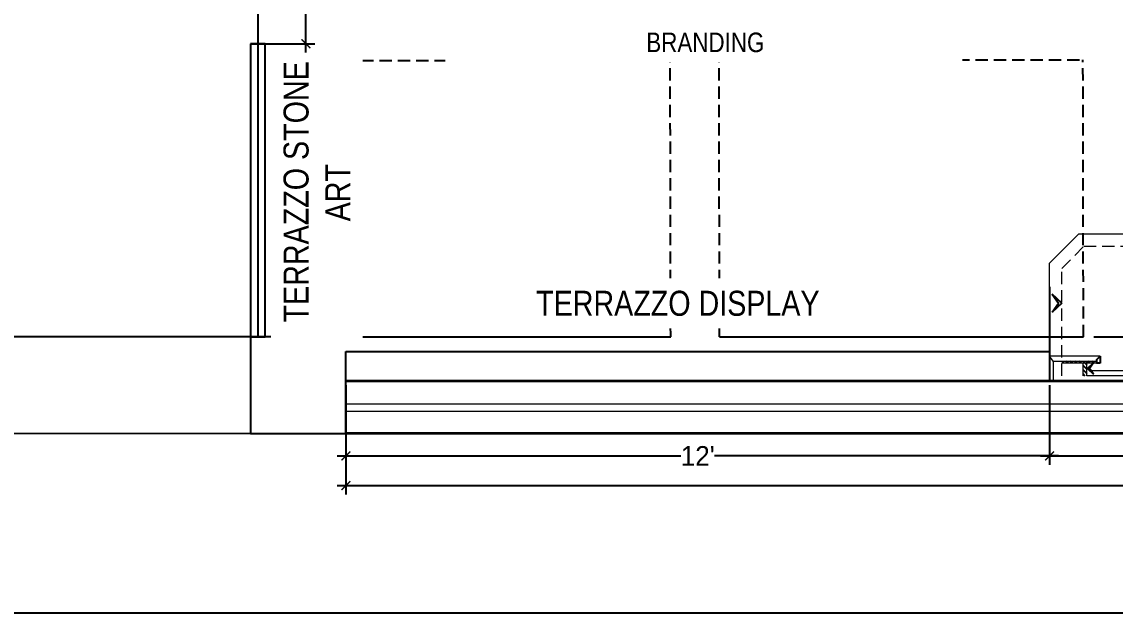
# Model space of a CAD drawing. Header units: inches. Extents: x -137722 to 81594, y -22256 to -1207.
# Drawn here: x -66035.6 to -65811.9, y -4668 to -4547 of the extents above; entities that cross this region are included whole.
import ezdxf

# ---------------------------------------------------------------- set-up
doc = ezdxf.new("R2010")
doc.units = ezdxf.units.IN
doc.header["$LTSCALE"] = 0.05
doc.header["$MEASUREMENT"] = 0
doc.header["$PDMODE"] = 3
doc.header["$PDSIZE"] = -4
doc.linetypes.add('A2-XREF-115_FURN$0$HIDDEN', pattern=[0.375, 0.25, -0.125])
doc.linetypes.add('DASHED2', pattern=[0.375, 0.25, -0.125])
doc.layers.get('Defpoints').update_dxf_attribs({"linetype": 'DASHED2'})
for name, color, linetype in [('00 floor', 7, 'Continuous'), ('beam', 7, 'Continuous'), ('Civil Dimension - Text', 7, 'Continuous'), ('Flooring Hatch', 251, 'Continuous'), ('Furniture Layout', 6, 'Continuous'), ('HATCH', 251, 'Continuous'), ('text', 176, 'Continuous'), ('Vector Graphics', 7, 'Continuous')]:
    doc.layers.add(name, color=color, linetype=linetype)
doc.layers.add('FURNITURE', color=36, linetype='Continuous', lineweight=18)
doc.layers.add('WALL', color=7, linetype='Continuous', lineweight=35)
doc.styles.add('4MMOF3-8', font='ARIALN.TTF', dxfattribs={"height": 5.12})
doc.styles.add('9-128OF1-4', font='stylu.ttf')
doc.dimstyles.new('DIM 1-4', dxfattribs={"dimtxt": 3.0792, "dimasz": 1.82, "dimexe": 1.82, "dimexo": 0, "dimgap": 0.09, "dimtad": 0, "dimzin": 0, "dimdsep": 46, "dimlunit": 4, "dimtxsty": '9-128OF1-4', "dimblk": 'ARCHTICK', "dimcen": 1.8125, "dimdle": 1.82, "dimclrd": 8, "dimclre": 8, "dimadec": 0, "dimazin": 0, "dimtfac": 1, "dimtofl": 0, "dimtmove": 0, "dimatfit": 3, "dimldrblk": 'OPEN90', "dimfxl": 1, "dimtolj": 1, "dimtzin": 0, "dimlwd": -1, "dimarcsym": 0})
pattern_1 = [(135, (-74135.5795, 62128.16325), (-0.441941738, -0.441941738), [])]

# ---------------------------------------------------------------- blocks, each defined once
blk = doc.blocks.new('adwawd')
at = {"layer": 'Flooring Hatch', "ltscale": 50, "true_color": 0xcd6928, "transparency": 33554687}
h = blk.add_hatch(color=32, dxfattribs=at)
h.dxf.hatch_style = 1
h.paths.add_polyline_path([(-77941.34, -7094.04), (-77946.01, -7099.05), (-77941.34, -7095.73), (-77936.68, -7099.05)])
at = {"layer": 'Civil Dimension - Text', "color": 2, "ltscale": 50}
for p, q in [((-77941.34, -7094.04), (-77946.01, -7099.05)), ((-77946.01, -7099.05), (-77941.34, -7095.73)), ((-77941.34, -7094.04), (-77936.68, -7099.05)), ((-77936.68, -7099.05), (-77941.34, -7095.73))]:
    blk.add_line(p, q, dxfattribs=at)
blk = doc.blocks.new('_ArchTick')
at = {"color": 0, "const_width": 0.15}
blk.add_lwpolyline([(-0.5, -0.5), (0.5, 0.5)], dxfattribs=at)
blk = doc.blocks.new('*D194')
at = {"layer": 'Civil Dimension - Text', "color": 8, "lineweight": -2, "ltscale": 50, "transparency": 16777216}
for p, q in [((-65969.28, -4621.33), (-65969.28, -4637.61)), ((-65825.28, -4621.33), (-65825.28, -4637.61))]:
    blk.add_line(p, q, dxfattribs=at)
at = {"layer": 'Civil Dimension - Text', "color": 8, "ltscale": 50, "transparency": 16777216}
for p, q in [((-65971.1, -4635.79), (-65900.75, -4635.79)), ((-65823.46, -4635.79), (-65893.82, -4635.79))]:
    blk.add_line(p, q, dxfattribs=at)
at = {"layer": 'Defpoints', "color": 0, "ltscale": 50, "transparency": 16777216}
for p in [(-65969.28, -4621.33), (-65825.28, -4621.33), (-65825.28, -4635.79)]:
    blk.add_point(p, dxfattribs=at)
at = {"layer": 'Civil Dimension - Text', "color": 8, "ltscale": 50, "transparency": 16777216, "xscale": 1.82, "yscale": 1.82, "zscale": 1.82, "rotation": 180}
blk.add_blockref('_ArchTick', (-65969.28, -4635.79), dxfattribs=at)
at = {"layer": 'Civil Dimension - Text', "color": 8, "ltscale": 50, "transparency": 16777216, "xscale": 1.82, "yscale": 1.82, "zscale": 1.82}
blk.add_blockref('_ArchTick', (-65825.28, -4635.79), dxfattribs=at)
at = {"layer": 'Civil Dimension - Text', "color": 0, "ltscale": 50, "transparency": 16777216, "insert": (-65897.28, -4635.79), "char_height": 4, "attachment_point": 5, "style": '9-128OF1-4'}
blk.add_mtext("\\A1;12'", dxfattribs=at)
blk = doc.blocks.new('_Open90')
at = {"color": 0, "linetype": 'ByBlock', "lineweight": -2}
for p, q in [((0, 0), (-1, 0)), ((-0.5, 0.5), (0, 0)), ((0, 0), (-0.5, -0.5))]:
    blk.add_line(p, q, dxfattribs=at)
blk = doc.blocks.new('*D188')
at = {"layer": 'Civil Dimension - Text', "color": 8, "lineweight": -2, "ltscale": 50, "transparency": 16777216}
for p, q in [((-65715.01, -4620.46), (-65715.01, -4637.61)), ((-65825.28, -4631.21), (-65825.28, -4637.61))]:
    blk.add_line(p, q, dxfattribs=at)
at = {"layer": 'Civil Dimension - Text', "color": 8, "ltscale": 50, "transparency": 16777216}
for p, q in [((-65827.1, -4635.79), (-65778.89, -4635.79)), ((-65713.19, -4635.79), (-65761.4, -4635.79))]:
    blk.add_line(p, q, dxfattribs=at)
at = {"layer": 'Defpoints', "color": 0, "ltscale": 50, "transparency": 16777216}
for p in [(-65715.01, -4620.46), (-65825.28, -4631.21), (-65715.01, -4635.79)]:
    blk.add_point(p, dxfattribs=at)
at = {"layer": 'Civil Dimension - Text', "color": 8, "ltscale": 50, "transparency": 16777216, "xscale": 1.82, "yscale": 1.82, "zscale": 1.82, "rotation": 180}
blk.add_blockref('_ArchTick', (-65825.28, -4635.79), dxfattribs=at)
at = {"layer": 'Civil Dimension - Text', "color": 8, "ltscale": 50, "transparency": 16777216, "xscale": 1.82, "yscale": 1.82, "zscale": 1.82}
blk.add_blockref('_ArchTick', (-65715.01, -4635.79), dxfattribs=at)
at = {"layer": 'Civil Dimension - Text', "color": 0, "ltscale": 50, "transparency": 16777216, "insert": (-65770.14, -4635.79), "char_height": 4, "attachment_point": 5, "style": '9-128OF1-4'}
blk.add_mtext('\\A1;9\'-2{\\H1x;\\S1#4;}"', dxfattribs=at)
blk = doc.blocks.new('*D189')
at = {"layer": 'Civil Dimension - Text', "color": 8, "lineweight": -2, "ltscale": 50, "transparency": 16777216}
for p, q in [((-65969.28, -4631.21), (-65969.28, -4643.68)), ((-65573.28, -4633.07), (-65573.28, -4643.68))]:
    blk.add_line(p, q, dxfattribs=at)
at = {"layer": 'Civil Dimension - Text', "color": 8, "ltscale": 50, "transparency": 16777216}
for p, q in [((-65971.1, -4641.86), (-65807.77, -4641.86)), ((-65571.46, -4641.86), (-65801.47, -4641.86))]:
    blk.add_line(p, q, dxfattribs=at)
at = {"layer": 'Defpoints', "color": 0, "ltscale": 50, "transparency": 16777216}
for p in [(-65969.28, -4631.21), (-65573.28, -4633.07), (-65573.28, -4641.86)]:
    blk.add_point(p, dxfattribs=at)
at = {"layer": 'Civil Dimension - Text', "color": 8, "ltscale": 50, "transparency": 16777216, "xscale": 1.82, "yscale": 1.82, "zscale": 1.82, "rotation": 180}
blk.add_blockref('_ArchTick', (-65969.28, -4641.86), dxfattribs=at)
at = {"layer": 'Civil Dimension - Text', "color": 8, "ltscale": 50, "transparency": 16777216, "xscale": 1.82, "yscale": 1.82, "zscale": 1.82}
blk.add_blockref('_ArchTick', (-65573.28, -4641.86), dxfattribs=at)
at = {"layer": 'Civil Dimension - Text', "color": 0, "ltscale": 50, "transparency": 16777216, "insert": (-65804.62, -4641.86), "char_height": 3, "attachment_point": 5, "style": '9-128OF1-4'}
blk.add_mtext("\\A1;33'", dxfattribs=at)
blk = doc.blocks.new('*D196')
at = {"layer": 'Civil Dimension - Text', "color": 8, "ltscale": 50, "transparency": 16777216}
for p, q in [((-65977.46, -4489.39), (-65977.46, -4512.65)), ((-65977.46, -4553.28), (-65977.46, -4530.02))]:
    blk.add_line(p, q, dxfattribs=at)
at = {"layer": 'Civil Dimension - Text', "color": 8, "lineweight": -2, "ltscale": 50, "transparency": 16777216}
for p, q in [((-65987.28, -4491.21), (-65975.64, -4491.21)), ((-65988.78, -4551.46), (-65975.64, -4551.46))]:
    blk.add_line(p, q, dxfattribs=at)
at = {"layer": 'Defpoints', "color": 0, "ltscale": 50, "transparency": 16777216}
for p in [(-65987.28, -4491.21), (-65977.46, -4491.21), (-65988.78, -4551.46)]:
    blk.add_point(p, dxfattribs=at)
at = {"layer": 'Civil Dimension - Text', "color": 8, "ltscale": 50, "transparency": 16777216, "xscale": 1.82, "yscale": 1.82, "zscale": 1.82}
for p, rotation in [((-65977.46, -4491.21), 90), ((-65977.46, -4551.46), 270)]:
    blk.add_blockref('_ArchTick', p, dxfattribs=dict(at, rotation=rotation))
at = {"layer": 'Civil Dimension - Text', "color": 0, "ltscale": 50, "transparency": 16777216, "insert": (-65977.46, -4521.33), "char_height": 4, "attachment_point": 5, "rotation": 90, "style": '9-128OF1-4'}
blk.add_mtext('\\A1;5\'-0{\\H1x;\\S1#4;}"', dxfattribs=at)

msp = doc.modelspace()

# ---------------------------------------------------------------- hatches: boundary and pattern name
at = {"layer": 'HATCH', "ltscale": 50, "true_color": 0xb3691e}
h = msp.add_hatch(dxfattribs=at)
h.set_pattern_fill('ANSI31', color=32, scale=5, angle=90)
h.set_pattern_definition(pattern_1)
h.paths.add_polyline_path([(-65817.633, -4619.3824), (-65818.383, -4619.3824), (-65818.383, -4616.7604), (-65822.7831, -4616.7604), (-65822.7831, -4616.3824), (-65817.633, -4616.3824)])
h = msp.add_hatch(dxfattribs=at)
h.set_pattern_fill('ANSI31', color=32, scale=5, angle=90)
h.set_pattern_definition(pattern_1)
h.paths.add_polyline_path([(-65817.633, -4616.7604), (-65817.633, -4616.3824), (-65815.6704, -4616.3824), (-65815.6704, -4616.7604)])
h = msp.add_hatch(dxfattribs=at)
h.set_pattern_fill('ANSI31', color=32, scale=5, angle=90)
h.set_pattern_definition(pattern_1)
h.paths.add_polyline_path([(-65815.6704, -4616.7604), (-65815.6704, -4616.3824), (-65817.633, -4616.3824), (-65817.633, -4616.7604)])

# ---------------------------------------------------------------- linework, layer by layer
at = {"color": 5, "lineweight": 13}
msp.add_lwpolyline([(-65969.2831, -4625.1518), (-65575.2748, -4625.1518), (-65575.2748, -4626.7137), (-65969.2831, -4626.7137)], close=True, dxfattribs=at)
at = {"layer": '00 floor'}
msp.add_lwpolyline([(-65988.7831, -4551.4595), (-65988.7831, -4611.4595), (-65985.7831, -4611.4595), (-65985.7831, -4551.4595)], close=True, dxfattribs=at)
at = {"layer": 'beam', "color": 9, "ltscale": 15, "true_color": 0xc7c8ca}
for p, q in [((-65987.2831, -4524.4595), (-65987.2831, -4611.4595)), ((-65977.377, -4554.915), (-65977.286, -4611.4595))]:
    msp.add_line(p, q, dxfattribs=at)
at = {"layer": 'beam', "color": 9, "linetype": 'A2-XREF-115_FURN$0$HIDDEN', "ltscale": 200, "true_color": 0xc7c8ca}
for p, q in [((-65977.4055, -4554.9151), (-65902.9033, -4554.8328)), ((-65902.8121, -4611.4595), (-65902.9033, -4554.8328)), ((-65892.9033, -4554.8217), (-65818.4296, -4554.7395)), ((-65892.8121, -4611.4595), (-65892.9033, -4554.8217)), ((-65818.3383, -4611.4595), (-65818.4296, -4554.7395))]:
    msp.add_line(p, q, dxfattribs=at)
at = {"layer": 'beam', "color": 253, "ltscale": 15}
for p, q in [((-65988.7831, -4611.4595), (-66177.0331, -4611.4595)), ((-65969.2831, -4611.4595), (-65902.8121, -4611.4595)), ((-65988.7831, -4631.2095), (-66176.7831, -4631.4595))]:
    msp.add_line(p, q, dxfattribs=at)
at = {"layer": 'beam', "color": 251, "ltscale": 15, "true_color": 0x636466}
for p, q in [((-65892.8121, -4611.4595), (-65818.3383, -4611.4595)), ((-65816.1893, -4611.4595), (-65741.7155, -4611.4595))]:
    msp.add_line(p, q, dxfattribs=at)
at = {"layer": 'beam', "color": 253, "ltscale": 15}
msp.add_lwpolyline([(-65967.5331, -4353.2095), (-65463.0331, -4353.2095), (-65463.0331, -4667.9595), (-66459.7831, -4667.9595), (-66459.7831, -4353.2095), (-66198.2831, -4353.2095)], dxfattribs=at)
at = {"layer": 'FURNITURE', "color": 6, "ltscale": 50}
for p, q in [((-65825.2831, -4596.3824), (-65819.2831, -4590.3824)), ((-65819.2831, -4590.3824), (-65720.4511, -4590.3824)), ((-65825.2831, -4620.1324), (-65825.2831, -4596.3824)), ((-65814.883, -4615.3824), (-65825.2831, -4615.3824)), ((-65814.883, -4615.3824), (-65825.2831, -4615.3824)), ((-65824.5331, -4616.3824), (-65825.2831, -4615.3824)), ((-65814.883, -4615.3824), (-65824.5718, -4615.3824)), ((-65814.883, -4615.3824), (-65824.5718, -4615.3824)), ((-65814.883, -4616.3824), (-65814.883, -4615.3824)), ((-65814.883, -4616.3824), (-65814.883, -4615.3824)), ((-65824.5331, -4616.3824), (-65815.6704, -4616.3824)), ((-65824.5331, -4616.3824), (-65824.5331, -4620.1324)), ((-65823.8218, -4616.3824), (-65815.6704, -4616.3824)), ((-65772.1914, -4618.3824), (-65816.7648, -4618.3824))]:
    msp.add_line(p, q, dxfattribs=at)
at = {"layer": 'FURNITURE', "color": 6, "linetype": 'A2-XREF-115_FURN$0$HIDDEN', "ltscale": 200}
for p, q in [((-65822.7831, -4597.4179), (-65818.2476, -4592.8824)), ((-65818.2476, -4592.8824), (-65721.4866, -4592.8824)), ((-65822.7831, -4619.3824), (-65822.7831, -4597.4179))]:
    msp.add_line(p, q, dxfattribs=at)
at = {"layer": 'FURNITURE', "ltscale": 50}
for p, q in [((-65822.7831, -4616.7604), (-65815.6704, -4616.7604)), ((-65721.944, -4619.3824), (-65817.633, -4619.3824))]:
    msp.add_line(p, q, dxfattribs=at)
at = {"layer": 'FURNITURE', "color": 36, "ltscale": 50}
for p, q in [((-65818.383, -4619.3824), (-65818.383, -4616.7604)), ((-65817.633, -4619.3824), (-65817.633, -4616.3824))]:
    msp.add_line(p, q, dxfattribs=at)
at = {"layer": 'Furniture Layout', "ltscale": 50}
for p, q in [((-65815.6704, -4616.1698), (-65814.883, -4615.3824)), ((-65815.6704, -4616.1698), (-65814.883, -4615.3824)), ((-65814.883, -4615.3824), (-65814.883, -4616.8509)), ((-65814.883, -4615.3824), (-65814.883, -4616.8509)), ((-65815.6704, -4616.1698), (-65815.6704, -4616.8509)), ((-65815.6704, -4616.1698), (-65815.6704, -4616.8509)), ((-65814.883, -4616.8509), (-65815.6704, -4616.8509)), ((-65814.883, -4616.8509), (-65815.6704, -4616.8509))]:
    msp.add_line(p, q, dxfattribs=at)
at = {"layer": 'Vector Graphics', "color": 1, "linetype": 'Continuous', "ltscale": 3}
msp.add_line((-65825.2831, -4601.2095), (-65825.2831, -4620.4595), dxfattribs=at)
msp.add_lwpolyline([(-65988.7831, -4631.2095), (-65969.2831, -4631.2095), (-65969.2831, -4611.4595), (-65988.7831, -4611.4595), (-65988.7831, -4631.2095)], dxfattribs=at)
at = {"layer": 'WALL'}
for p, q in [((-65969.2831, -4620.4595), (-65573.2831, -4620.4595)), ((-65573.2831, -4631.2095), (-65969.2831, -4631.2095))]:
    msp.add_line(p, q, dxfattribs=at)

# ---------------------------------------------------------------- block references
at = {"layer": 'Civil Dimension - Text'}
for p, xscale, yscale, zscale, rotation in [((-63043.2082, -35143.3887), 0.391818498610159, 0.391818498610159, 0.391818498610159, 270.0000000000001), ((-67579.225, -23973.8059), -0.2483388566316006, 0.2483388566316006, 0.2483388566316006, 90)]:
    msp.add_blockref('adwawd', p, dxfattribs=dict(at, xscale=xscale, yscale=yscale, zscale=zscale, rotation=rotation))

# ---------------------------------------------------------------- dimensions: what is measured, and where the dimension line sits
at = {"layer": 'Civil Dimension - Text', "ltscale": 50}
for base, p1, p2, picture, middle in [((-65825.2831, -4635.7915), (-65969.2831, -4621.3345), (-65825.2831, -4621.3345), '*D194', (-65897.2831, -4635.7915)), ((-65715.0052, -4635.7915), (-65825.2831, -4631.2095), (-65715.0052, -4620.4595), '*D188', (-65770.1442, -4635.7915))]:
    dim = msp.add_linear_dim(base=base, p1=p1, p2=p2, dimstyle='DIM 1-4', override={"dimtxt": 4, "dimdec": 3, "dimtdec": 3, "dimtmove": 1, "dimfxl": 0, "dimfrac": 1, "dimarcsym": 1}, dxfattribs=at)
    dim.commit()
    dim.dimension.update_dxf_attribs({"geometry": picture, "text_midpoint": middle})
dim = msp.add_linear_dim(base=(-65573.2831, -4641.8581), p1=(-65969.2831, -4631.2095), p2=(-65573.2831, -4633.0696), dimstyle='DIM 1-4', override={"dimtxt": 3, "dimdec": 3, "dimtdec": 3, "dimtmove": 1, "dimfxl": 0, "dimfrac": 1, "dimarcsym": 1}, dxfattribs=at)
dim.commit()
dim.dimension.update_dxf_attribs({"geometry": '*D189', "text_midpoint": (-65804.6215, -4641.8581), "dimtype": 160})

# ---------------------------------------------------------------- next in the draw order: texts
at = {"layer": 'text', "ltscale": 50, "insert": (-65975.2154, -4615.1279), "char_height": 5.12, "width": 66.281096, "attachment_point": 4, "rotation": 90, "style": '4MMOF3-8', "bg_fill": 2}
msp.add_mtext('\\pi6.65171;TERRAZZO STONE \\P\\pi27.33078;ART', dxfattribs=at)
at = {"layer": 'text', "ltscale": 50, "attachment_point": 4, "style": '4MMOF3-8', "bg_fill": 2}
for s, insert, char_height, width in [('\\pi39.11909;BRANDING', (-65946.9218, -4551.2137), 4, 101.801618), ('\\pi4.23315;TERRAZZO DISPLAY', (-65934.5703, -4604.6022), 5.12, 66.281096)]:
    msp.add_mtext(s, dxfattribs=dict(at, insert=insert, char_height=char_height, width=width))

# ---------------------------------------------------------------- next in the draw order: linework, layer by layer
at = {"layer": '00 floor'}
msp.add_lwpolyline([(-65969.2831, -4614.4595), (-65825.2831, -4614.4595), (-65825.2831, -4620.4595), (-65969.2831, -4620.4595)], close=True, dxfattribs=at)

# ---------------------------------------------------------------- next in the draw order: dimensions: what is measured, and where the dimension line sits
at = {"layer": 'Civil Dimension - Text', "ltscale": 50}
dim = msp.add_linear_dim(base=(-65977.4607, -4491.2095), p1=(-65988.7831, -4551.4595), p2=(-65987.2831, -4491.2095), angle=90, dimstyle='DIM 1-4', override={"dimtxt": 4, "dimdec": 3, "dimtdec": 3, "dimtmove": 1, "dimfxl": 0, "dimfrac": 1, "dimarcsym": 1}, dxfattribs=at)
dim.commit()
dim.dimension.update_dxf_attribs({"geometry": '*D196', "text_midpoint": (-65977.4607, -4521.3345)})

doc.saveas('drawing.dxf')
